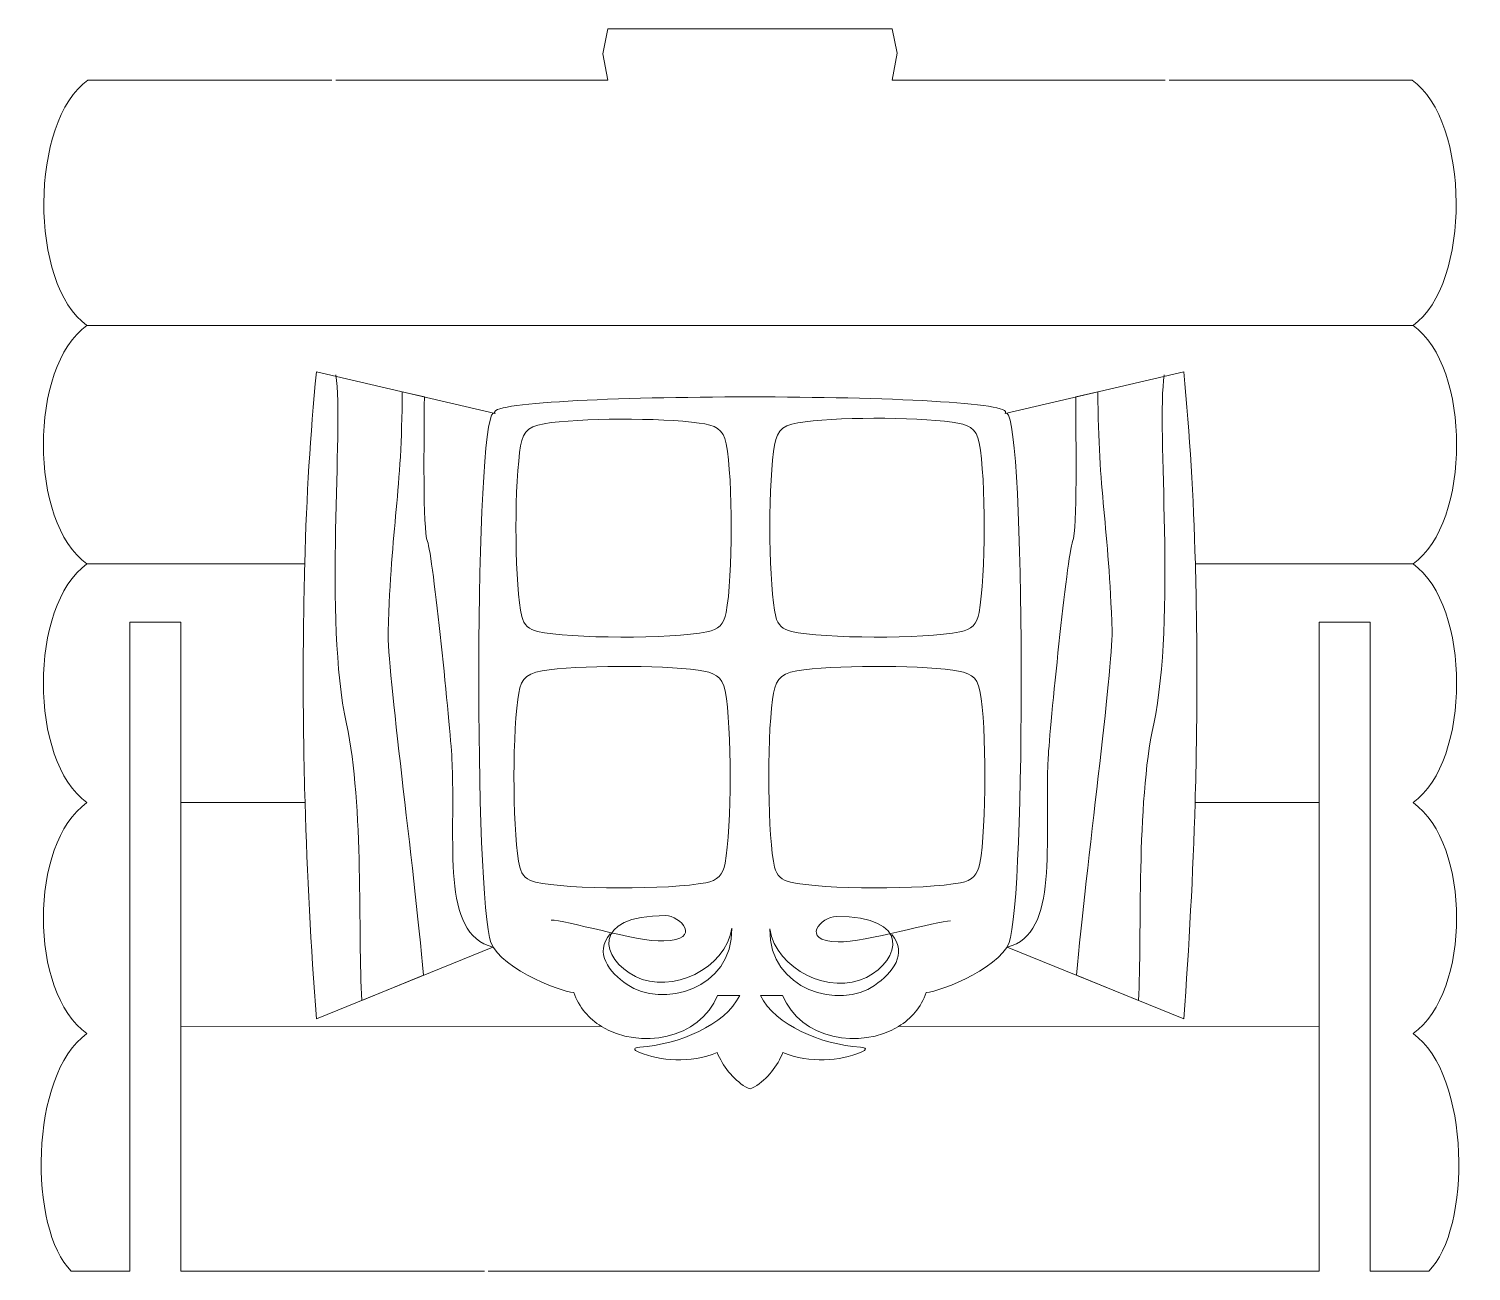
# Model space of a CAD drawing. Header units: centimetres. Extents: x -41 to 41, y -55 to 55.
# Drawn here: x 8.12 to 25.02, y 39.99 to 54.54 of the extents above; entities that cross this region are included whole.
import ezdxf

# ---------------------------------------------------------------- set-up
doc = ezdxf.new("R2010")
doc.units = ezdxf.units.CM
doc.header["$MEASUREMENT"] = 0
doc.layers.add('layer 1', color=7, linetype='Continuous')

msp = doc.modelspace()

# ---------------------------------------------------------------- linework, layer by layer
at = {"layer": 'layer 1', "color": 250, "lineweight": 9}
for points, knots in [([(21.4352, 53.94365), (20.36953, 53.94365), (19.30387, 53.94363), (18.2382, 53.94363), (18.2382, 53.94363), (18.2382, 53.94363), (18.29653, 54.25915), (18.29653, 54.25915), (18.29653, 54.25915), (18.29653, 54.25915), (18.2382, 54.54365), (18.2382, 54.54365), (18.2382, 54.54365), (18.2382, 54.54365), (14.90493, 54.54365), (14.90493, 54.54365), (14.90493, 54.54365), (14.90493, 54.54365), (14.8466, 54.25078), (14.8466, 54.25078), (14.8466, 54.25078), (14.8466, 54.25078), (14.90493, 53.94363), (14.90493, 53.94363), (14.90493, 53.94363), (13.8276, 53.94363), (12.79868, 53.94365), (11.72135, 53.94365)], [0, 0, 0, 0, 0.125, 0.125, 0.125, 0.125, 0.25, 0.25, 0.25, 0.25, 0.375, 0.375, 0.375, 0.375, 0.5, 0.5, 0.5, 0.5, 0.625, 0.625, 0.625, 0.625, 0.75, 0.75, 0.75, 0.75, 1, 1, 1, 1]), ([(11.67293, 53.94365), (10.72052, 53.94365), (9.76807, 53.94365), (8.81565, 53.94365), (8.81565, 53.94365), (8.13473, 53.46362), (8.12318, 51.54973), (8.80415, 51.06973), (8.80415, 51.06973), (8.1232, 50.58968), (8.12318, 48.75485), (8.80415, 48.27483), (8.80415, 48.27483), (8.1232, 47.7948), (8.12318, 45.96032), (8.80415, 45.48028), (8.80415, 45.48028), (8.1232, 45.00027), (8.12318, 43.253), (8.80415, 42.77295), (8.80415, 42.77295), (8.1232, 42.29292), (8.12317, 40.47058), (8.62038, 39.99052), (8.62038, 39.99052), (8.62038, 39.99052), (9.30495, 39.99052), (9.30495, 39.99052), (9.30495, 39.99052), (9.30495, 39.99052), (9.30495, 47.59283), (9.30495, 47.59283), (9.30495, 47.59283), (9.30495, 47.59283), (9.90285, 47.59283), (9.90285, 47.59283), (9.90285, 47.59283), (9.90285, 47.59283), (9.90285, 39.99052), (9.90285, 39.99052), (9.90285, 39.99052), (9.90285, 39.99052), (13.46243, 39.99052), (13.46243, 39.99052)], [0, 0, 0, 0, 0.08333333, 0.08333333, 0.08333333, 0.08333333, 0.16666667, 0.16666667, 0.16666667, 0.16666667, 0.25, 0.25, 0.25, 0.25, 0.33333333, 0.33333333, 0.33333333, 0.33333333, 0.41666667, 0.41666667, 0.41666667, 0.41666667, 0.5, 0.5, 0.5, 0.5, 0.58333333, 0.58333333, 0.58333333, 0.58333333, 0.66666667, 0.66666667, 0.66666667, 0.66666667, 0.75, 0.75, 0.75, 0.75, 0.83333333, 0.83333333, 0.83333333, 0.83333333, 1, 1, 1, 1]), ([(13.50258, 39.99052), (13.50258, 39.99052), (23.24028, 39.99052), (23.24028, 39.99052), (23.24028, 39.99052), (23.24028, 39.99052), (23.24028, 47.59283), (23.24028, 47.59283), (23.24028, 47.59283), (23.24028, 47.59283), (23.83818, 47.59283), (23.83818, 47.59283), (23.83818, 47.59283), (23.83818, 47.59283), (23.83818, 39.99052), (23.83818, 39.99052), (23.83818, 39.99052), (23.83818, 39.99052), (24.52275, 39.99052), (24.52275, 39.99052), (24.52275, 39.99052), (25.01997, 40.47058), (25.01993, 42.29292), (24.33898, 42.77295), (24.33898, 42.77295), (25.01995, 43.253), (25.01993, 45.00027), (24.33898, 45.48028), (24.33898, 45.48028), (25.01995, 45.96032), (25.01993, 47.7948), (24.33898, 48.27483), (24.33898, 48.27483), (25.01995, 48.75485), (25.01993, 50.58968), (24.33898, 51.06973), (24.33898, 51.06973), (25.01995, 51.54973), (25.0084, 53.46362), (24.32748, 53.94365), (24.32748, 53.94365), (23.3634, 53.94365), (22.44768, 53.94365), (21.4836, 53.94365)], [0, 0, 0, 0, 0.08333333, 0.08333333, 0.08333333, 0.08333333, 0.16666667, 0.16666667, 0.16666667, 0.16666667, 0.25, 0.25, 0.25, 0.25, 0.33333333, 0.33333333, 0.33333333, 0.33333333, 0.41666667, 0.41666667, 0.41666667, 0.41666667, 0.5, 0.5, 0.5, 0.5, 0.58333333, 0.58333333, 0.58333333, 0.58333333, 0.66666667, 0.66666667, 0.66666667, 0.66666667, 0.75, 0.75, 0.75, 0.75, 0.83333333, 0.83333333, 0.83333333, 0.83333333, 1, 1, 1, 1]), ([(16.29213, 47.70747), (16.3703, 48.12653), (16.3722, 49.26458), (16.29358, 49.68283), (16.29358, 49.68283), (16.2601, 49.86098), (16.16295, 49.89965), (15.97695, 49.9256), (15.97695, 49.9256), (15.52498, 49.98868), (14.57127, 49.98623), (14.15833, 49.91838), (14.15833, 49.91838), (13.94428, 49.88323), (13.90155, 49.7996), (13.87318, 49.58203), (13.87318, 49.58203), (13.80748, 49.07795), (13.81737, 48.0006), (13.89868, 47.65992), (13.89868, 47.65992), (13.92262, 47.55962), (13.98362, 47.50798), (14.08268, 47.48528), (14.08268, 47.48528), (14.46357, 47.39795), (15.6419, 47.3959), (16.0663, 47.47865), (16.0663, 47.47865), (16.20605, 47.50588), (16.26627, 47.56877), (16.29213, 47.70747)], [0, 0, 0, 0, 0.11111111, 0.11111111, 0.11111111, 0.11111111, 0.22222222, 0.22222222, 0.22222222, 0.22222222, 0.33333333, 0.33333333, 0.33333333, 0.33333333, 0.44444444, 0.44444444, 0.44444444, 0.44444444, 0.55555556, 0.55555556, 0.55555556, 0.55555556, 0.66666667, 0.66666667, 0.66666667, 0.66666667, 0.77777778, 0.77777778, 0.77777778, 0.77777778, 1, 1, 1, 1]), ([(16.87303, 47.65992), (16.89698, 47.55958), (16.95798, 47.50798), (17.05705, 47.48528), (17.05705, 47.48528), (17.4379, 47.39795), (18.60568, 47.3959), (19.03008, 47.47865), (19.03008, 47.47865), (19.1698, 47.50588), (19.23003, 47.56877), (19.2559, 47.70747), (19.2559, 47.70747), (19.33408, 48.12653), (19.33597, 49.27518), (19.25735, 49.69342), (19.25735, 49.69342), (19.22388, 49.87155), (19.12672, 49.91022), (18.94072, 49.93618), (18.94072, 49.93618), (18.48875, 49.99925), (17.54565, 49.99683), (17.13268, 49.92898), (17.13268, 49.92898), (16.91862, 49.8938), (16.87592, 49.81022), (16.84753, 49.5926), (16.84753, 49.5926), (16.78182, 49.08853), (16.79168, 48.00062), (16.87303, 47.65992)], [0, 0, 0, 0, 0.11111111, 0.11111111, 0.11111111, 0.11111111, 0.22222222, 0.22222222, 0.22222222, 0.22222222, 0.33333333, 0.33333333, 0.33333333, 0.33333333, 0.44444444, 0.44444444, 0.44444444, 0.44444444, 0.55555556, 0.55555556, 0.55555556, 0.55555556, 0.66666667, 0.66666667, 0.66666667, 0.66666667, 0.77777778, 0.77777778, 0.77777778, 0.77777778, 1, 1, 1, 1]), ([(16.28085, 46.78708), (16.24735, 46.96525), (16.15022, 47.0039), (15.96422, 47.02985), (15.96422, 47.02985), (15.51223, 47.09293), (14.548, 47.09052), (14.13502, 47.02263), (14.13502, 47.02263), (13.92092, 46.98747), (13.87825, 46.9039), (13.84987, 46.68628), (13.84987, 46.68628), (13.78413, 46.18218), (13.794, 45.06255), (13.87537, 44.72185), (13.87537, 44.72185), (13.89932, 44.62148), (13.9603, 44.56992), (14.05937, 44.54722), (14.05937, 44.54722), (14.44025, 44.45988), (15.62917, 44.45782), (16.05357, 44.54058), (16.05357, 44.54058), (16.19332, 44.56782), (16.25353, 44.6307), (16.2794, 44.7694), (16.2794, 44.7694), (16.35757, 45.18847), (16.35948, 46.36885), (16.28085, 46.78708)], [0, 0, 0, 0, 0.11111111, 0.11111111, 0.11111111, 0.11111111, 0.22222222, 0.22222222, 0.22222222, 0.22222222, 0.33333333, 0.33333333, 0.33333333, 0.33333333, 0.44444444, 0.44444444, 0.44444444, 0.44444444, 0.55555556, 0.55555556, 0.55555556, 0.55555556, 0.66666667, 0.66666667, 0.66666667, 0.66666667, 0.77777778, 0.77777778, 0.77777778, 0.77777778, 1, 1, 1, 1]), ([(16.8348, 46.68628), (16.76907, 46.18218), (16.77893, 45.06255), (16.8603, 44.72185), (16.8603, 44.72185), (16.88427, 44.62148), (16.94523, 44.56992), (17.0443, 44.54722), (17.0443, 44.54722), (17.42518, 44.45988), (18.6141, 44.45782), (19.0385, 44.54058), (19.0385, 44.54058), (19.17825, 44.56782), (19.23847, 44.6307), (19.26433, 44.7694), (19.26433, 44.7694), (19.3425, 45.18847), (19.34442, 46.36885), (19.26578, 46.78708), (19.26578, 46.78708), (19.23228, 46.96525), (19.13515, 47.0039), (18.94915, 47.02985), (18.94915, 47.02985), (18.49718, 47.09293), (17.53293, 47.09052), (17.11995, 47.02263), (17.11995, 47.02263), (16.90585, 46.98747), (16.86318, 46.9039), (16.8348, 46.68628)], [0, 0, 0, 0, 0.11111111, 0.11111111, 0.11111111, 0.11111111, 0.22222222, 0.22222222, 0.22222222, 0.22222222, 0.33333333, 0.33333333, 0.33333333, 0.33333333, 0.44444444, 0.44444444, 0.44444444, 0.44444444, 0.55555556, 0.55555556, 0.55555556, 0.55555556, 0.66666667, 0.66666667, 0.66666667, 0.66666667, 0.77777778, 0.77777778, 0.77777778, 0.77777778, 1, 1, 1, 1]), ([(14.93263, 43.94135), (14.74337, 43.71852), (14.92108, 43.49442), (15.13215, 43.34837), (15.13215, 43.34837), (15.53512, 43.06953), (16.37167, 43.28387), (16.35942, 44.00967), (16.35942, 44.00967), (16.2865, 43.53288), (15.6496, 43.22887), (15.22825, 43.44262), (15.22825, 43.44262), (14.82622, 43.64657), (14.69458, 44.16097), (15.58373, 44.1558), (15.58373, 44.1558), (15.74943, 44.15483), (16.02333, 43.87378), (15.56085, 43.85818), (15.56085, 43.85818), (15.24442, 43.84753), (14.38887, 44.11002), (14.2414, 44.1036)], [0, 0, 0, 0, 0.14285714, 0.14285714, 0.14285714, 0.14285714, 0.28571429, 0.28571429, 0.28571429, 0.28571429, 0.42857143, 0.42857143, 0.42857143, 0.42857143, 0.57142857, 0.57142857, 0.57142857, 0.57142857, 0.71428571, 0.71428571, 0.71428571, 0.71428571, 1, 1, 1, 1]), ([(18.2322, 43.93243), (18.42147, 43.70958), (18.24265, 43.48397), (18.03158, 43.33792), (18.03158, 43.33792), (17.6286, 43.05907), (16.79205, 43.27342), (16.80432, 43.9992), (16.80432, 43.9992), (16.87722, 43.52243), (17.51412, 43.21842), (17.93547, 43.43217), (17.93547, 43.43217), (18.3375, 43.63612), (18.46915, 44.15052), (17.58, 44.14535), (17.58, 44.14535), (17.41428, 44.14438), (17.1404, 43.86332), (17.60288, 43.84773), (17.60288, 43.84773), (17.9193, 43.83707), (18.77485, 44.09957), (18.92233, 44.09315)], [0, 0, 0, 0, 0.14285714, 0.14285714, 0.14285714, 0.14285714, 0.28571429, 0.28571429, 0.28571429, 0.28571429, 0.42857143, 0.42857143, 0.42857143, 0.42857143, 0.57142857, 0.57142857, 0.57142857, 0.57142857, 0.71428571, 0.71428571, 0.71428571, 0.71428571, 1, 1, 1, 1])]:
    msp.add_open_spline(points, degree=3, knots=knots, dxfattribs=at)
at = {"layer": 'layer 1', "color": 114, "lineweight": 9}
msp.add_open_spline([(8.80415, 51.06973), (8.80415, 51.06973), (24.34013, 51.06973), (24.34013, 51.06973)], degree=3, dxfattribs=at)
for points, knots in [([(11.72043, 50.48865), (11.8125, 49.85748), (11.57832, 47.63022), (11.84362, 46.40237), (11.84362, 46.40237), (12.0512, 45.44155), (11.9785, 43.92432), (12.0225, 43.1623), (12.0225, 43.1623), (12.0225, 43.1623), (12.7476, 43.45745), (12.7476, 43.45745), (12.7476, 43.45745), (12.6345, 44.71283), (12.31923, 47.07802), (12.33148, 47.48527), (12.33148, 47.48527), (12.36902, 48.7327), (12.49405, 49.11337), (12.49705, 50.29178), (12.49705, 50.29178), (12.49705, 50.29178), (12.75668, 50.23113), (12.75668, 50.23113), (12.75668, 50.23113), (12.75532, 49.72575), (12.73507, 48.68428), (12.79325, 48.53742), (12.79325, 48.53742), (12.8557, 48.3797), (13.06237, 46.34808), (13.07912, 46.00357), (13.07912, 46.00357), (13.12795, 44.99973), (12.94215, 43.94277), (13.55807, 43.78732), (13.55807, 43.78732), (13.55807, 43.78732), (11.49127, 42.94607), (11.49127, 42.94607), (11.49127, 42.94607), (11.42775, 43.7952), (11.38323, 44.64548), (11.35847, 45.48028), (11.35847, 45.48028), (11.35847, 45.48028), (9.90285, 45.48028), (9.90285, 45.48028), (9.90285, 45.48028), (9.90285, 45.48028), (11.35847, 45.48028), (11.35847, 45.48028), (11.35847, 45.48028), (11.33117, 46.39992), (11.33118, 47.40332), (11.35527, 48.2776), (11.35527, 48.2776), (11.35527, 48.2776), (8.80415, 48.27483), (8.80415, 48.27483), (8.80415, 48.27483), (8.80415, 48.27483), (11.35527, 48.2776), (11.35527, 48.2776), (11.35527, 48.2776), (11.37763, 49.08945), (11.4204, 49.77623), (11.49127, 50.52668), (11.49127, 50.52668), (11.49127, 50.52668), (13.58528, 50.0376), (13.58528, 50.0376), (13.58528, 50.0376), (13.35493, 50.27318), (13.33337, 44.74408), (13.52052, 43.8988), (13.52052, 43.8988), (13.55312, 43.58317), (14.34555, 43.2561), (14.50727, 43.25578), (14.50727, 43.25578), (14.56897, 43.07992), (14.68605, 42.94725), (14.8315, 42.85737), (14.8315, 42.85737), (14.8315, 42.85737), (9.90285, 42.85917), (9.90285, 42.85917), (9.90285, 42.85917), (9.90285, 42.85917), (14.8315, 42.85737), (14.8315, 42.85737), (14.8315, 42.85737), (15.27605, 42.58268), (15.98573, 42.70767), (16.1902, 43.22002), (16.1902, 43.22002), (16.27378, 43.22002), (16.36978, 43.22002), (16.45142, 43.22002), (16.45142, 43.22002), (16.27765, 42.87247), (15.73873, 42.64505), (15.27932, 42.61395), (15.27932, 42.61395), (15.20843, 42.60915), (15.19873, 42.58628), (15.27102, 42.55642), (15.27102, 42.55642), (15.5227, 42.45238), (15.86442, 42.42455), (16.18795, 42.55), (16.18795, 42.55), (16.24927, 42.39832), (16.36923, 42.2402), (16.52033, 42.14847), (16.52033, 42.14847), (16.56707, 42.1201), (16.57722, 42.1201), (16.62395, 42.14847), (16.62395, 42.14847), (16.77505, 42.2402), (16.89502, 42.39832), (16.95633, 42.55), (16.95633, 42.55), (17.27987, 42.42455), (17.62158, 42.45238), (17.87327, 42.55642), (17.87327, 42.55642), (17.94555, 42.58628), (17.93585, 42.60915), (17.86497, 42.61395), (17.86497, 42.61395), (17.40555, 42.64505), (16.86663, 42.87247), (16.69287, 43.22002), (16.69287, 43.22002), (16.7745, 43.22002), (16.8705, 43.22002), (16.95408, 43.22002), (16.95408, 43.22002), (17.15855, 42.70767), (17.86823, 42.58268), (18.31278, 42.85737), (18.31278, 42.85737), (18.31278, 42.85737), (23.24143, 42.85917), (23.24143, 42.85917), (23.24143, 42.85917), (23.24143, 42.85917), (18.31278, 42.85737), (18.31278, 42.85737), (18.31278, 42.85737), (18.45823, 42.94725), (18.57532, 43.07992), (18.63702, 43.25578), (18.63702, 43.25578), (18.79873, 43.2561), (19.59117, 43.58317), (19.62377, 43.8988), (19.62377, 43.8988), (19.81092, 44.74408), (19.78935, 50.27318), (19.559, 50.0376), (19.559, 50.0376), (19.559, 50.0376), (21.65302, 50.52668), (21.65302, 50.52668), (21.65302, 50.52668), (21.72388, 49.77623), (21.76665, 49.08945), (21.78902, 48.2776), (21.78902, 48.2776), (21.78902, 48.2776), (24.34013, 48.27483), (24.34013, 48.27483), (24.34013, 48.27483), (24.34013, 48.27483), (21.78902, 48.2776), (21.78902, 48.2776), (21.78902, 48.2776), (21.8131, 47.40332), (21.81312, 46.39992), (21.78582, 45.48028), (21.78582, 45.48028), (21.78582, 45.48028), (23.24143, 45.48028), (23.24143, 45.48028), (23.24143, 45.48028), (23.24143, 45.48028), (21.78582, 45.48028), (21.78582, 45.48028), (21.78582, 45.48028), (21.76105, 44.64548), (21.71653, 43.7952), (21.65302, 42.94607), (21.65302, 42.94607), (21.65302, 42.94607), (19.58622, 43.78732), (19.58622, 43.78732), (19.58622, 43.78732), (20.20213, 43.94277), (20.01633, 44.99973), (20.06517, 46.00357), (20.06517, 46.00357), (20.08192, 46.34808), (20.28858, 48.3797), (20.35103, 48.53742), (20.35103, 48.53742), (20.40922, 48.68428), (20.38897, 49.72575), (20.3876, 50.23113), (20.3876, 50.23113), (20.3876, 50.23113), (20.64723, 50.29178), (20.64723, 50.29178), (20.64723, 50.29178), (20.65023, 49.11337), (20.77527, 48.7327), (20.8128, 47.48527), (20.8128, 47.48527), (20.82505, 47.07802), (20.50978, 44.71283), (20.39668, 43.45745), (20.39668, 43.45745), (20.39668, 43.45745), (21.12178, 43.1623), (21.12178, 43.1623), (21.12178, 43.1623), (21.16578, 43.92432), (21.09308, 45.44155), (21.30067, 46.40237), (21.30067, 46.40237), (21.56597, 47.63022), (21.33178, 49.85748), (21.42385, 50.48865)], [0, 0, 0, 0, 0.01666667, 0.01666667, 0.01666667, 0.01666667, 0.03333333, 0.03333333, 0.03333333, 0.03333333, 0.05, 0.05, 0.05, 0.05, 0.06666667, 0.06666667, 0.06666667, 0.06666667, 0.08333333, 0.08333333, 0.08333333, 0.08333333, 0.1, 0.1, 0.1, 0.1, 0.11666667, 0.11666667, 0.11666667, 0.11666667, 0.13333333, 0.13333333, 0.13333333, 0.13333333, 0.15, 0.15, 0.15, 0.15, 0.16666667, 0.16666667, 0.16666667, 0.16666667, 0.18333333, 0.18333333, 0.18333333, 0.18333333, 0.2, 0.2, 0.2, 0.2, 0.21666667, 0.21666667, 0.21666667, 0.21666667, 0.23333333, 0.23333333, 0.23333333, 0.23333333, 0.25, 0.25, 0.25, 0.25, 0.26666667, 0.26666667, 0.26666667, 0.26666667, 0.28333333, 0.28333333, 0.28333333, 0.28333333, 0.3, 0.3, 0.3, 0.3, 0.31666667, 0.31666667, 0.31666667, 0.31666667, 0.33333333, 0.33333333, 0.33333333, 0.33333333, 0.35, 0.35, 0.35, 0.35, 0.36666667, 0.36666667, 0.36666667, 0.36666667, 0.38333333, 0.38333333, 0.38333333, 0.38333333, 0.4, 0.4, 0.4, 0.4, 0.41666667, 0.41666667, 0.41666667, 0.41666667, 0.43333333, 0.43333333, 0.43333333, 0.43333333, 0.45, 0.45, 0.45, 0.45, 0.46666667, 0.46666667, 0.46666667, 0.46666667, 0.48333333, 0.48333333, 0.48333333, 0.48333333, 0.5, 0.5, 0.5, 0.5, 0.51666667, 0.51666667, 0.51666667, 0.51666667, 0.53333333, 0.53333333, 0.53333333, 0.53333333, 0.55, 0.55, 0.55, 0.55, 0.56666667, 0.56666667, 0.56666667, 0.56666667, 0.58333333, 0.58333333, 0.58333333, 0.58333333, 0.6, 0.6, 0.6, 0.6, 0.61666667, 0.61666667, 0.61666667, 0.61666667, 0.63333333, 0.63333333, 0.63333333, 0.63333333, 0.65, 0.65, 0.65, 0.65, 0.66666667, 0.66666667, 0.66666667, 0.66666667, 0.68333333, 0.68333333, 0.68333333, 0.68333333, 0.7, 0.7, 0.7, 0.7, 0.71666667, 0.71666667, 0.71666667, 0.71666667, 0.73333333, 0.73333333, 0.73333333, 0.73333333, 0.75, 0.75, 0.75, 0.75, 0.76666667, 0.76666667, 0.76666667, 0.76666667, 0.78333333, 0.78333333, 0.78333333, 0.78333333, 0.8, 0.8, 0.8, 0.8, 0.81666667, 0.81666667, 0.81666667, 0.81666667, 0.83333333, 0.83333333, 0.83333333, 0.83333333, 0.85, 0.85, 0.85, 0.85, 0.86666667, 0.86666667, 0.86666667, 0.86666667, 0.88333333, 0.88333333, 0.88333333, 0.88333333, 0.9, 0.9, 0.9, 0.9, 0.91666667, 0.91666667, 0.91666667, 0.91666667, 0.93333333, 0.93333333, 0.93333333, 0.93333333, 0.95, 0.95, 0.95, 0.95, 0.96666667, 0.96666667, 0.96666667, 0.96666667, 1, 1, 1, 1]), ([(13.58528, 50.0376), (13.46033, 50.16542), (15.00165, 50.23043), (16.57213, 50.23255), (16.57213, 50.23255), (18.14263, 50.23043), (19.68395, 50.16542), (19.559, 50.0376)], [0, 0, 0, 0, 0.33333333, 0.33333333, 0.33333333, 0.33333333, 1, 1, 1, 1])]:
    msp.add_open_spline(points, degree=3, knots=knots, dxfattribs=at)

doc.saveas('drawing.dxf')
